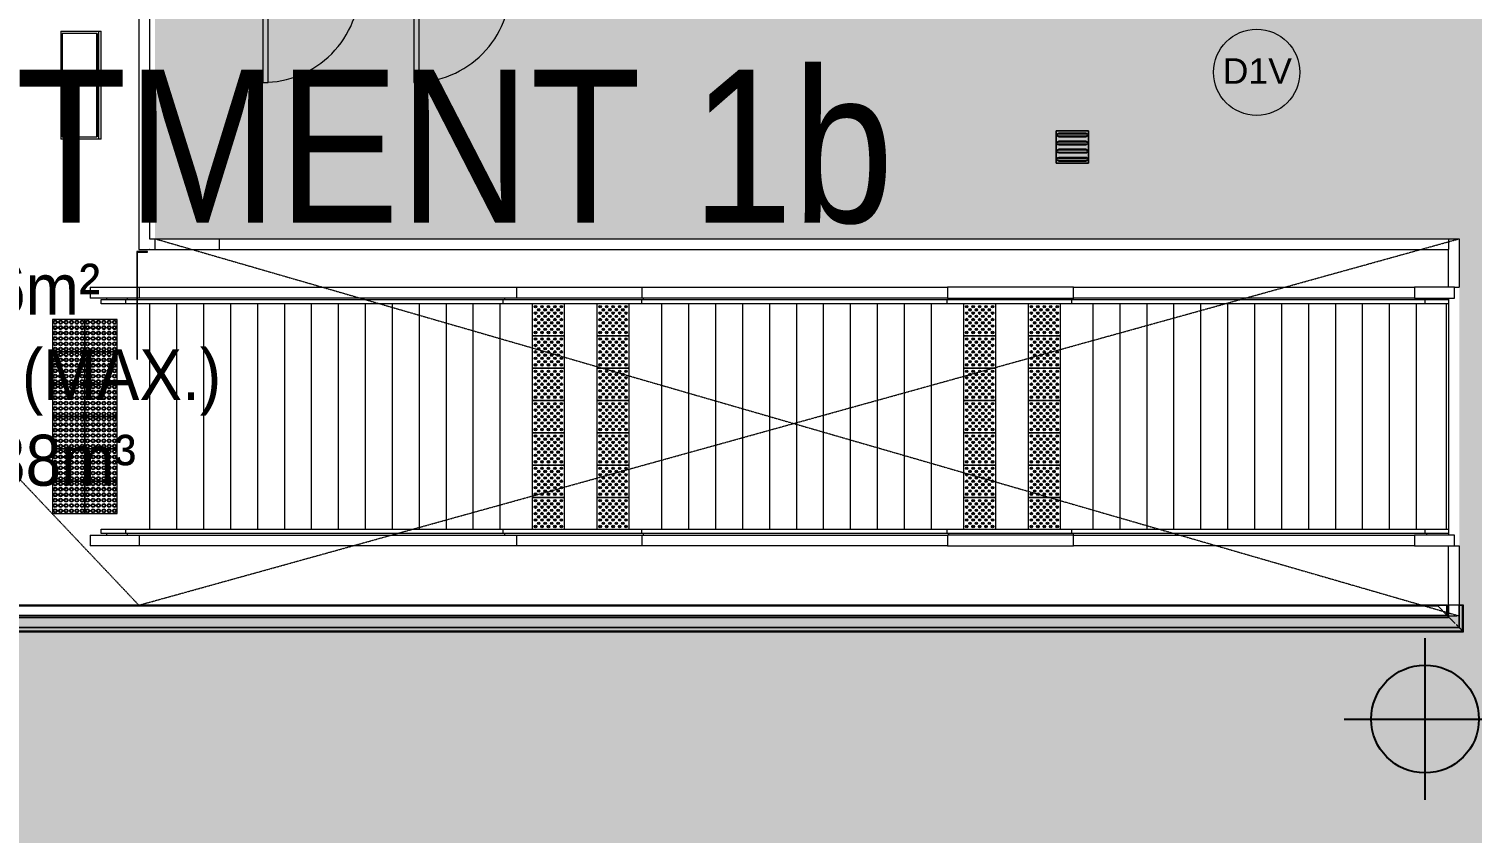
# Model space of a CAD drawing. Header units: millimetres. Extents: x 15878 to 679837, y -72324 to 391440.
# Drawn here: x 62119 to 75508, y 31742 to 39205 of the extents above; entities that cross this region are included whole.
import ezdxf

# ---------------------------------------------------------------- set-up
doc = ezdxf.new("R2010")
doc.units = ezdxf.units.MM
doc.linetypes.add('Hidden', pattern=[7.14375, 4.7625, -2.38125])
for name, color, linetype, lineweight in [('A-ANNO-NOTE', 131, 'Continuous', 25), ('A-DETL', 90, 'Continuous', 5), ('A-DETL-GENF', 92, 'Continuous', 5), ('A-DETL-THIN', 151, 'Continuous', 5), ('A-DOOR', 31, 'Continuous', 5), ('A-DOOR-FRAM', 31, 'Continuous', 5), ('A-FLOR', 192, 'Continuous', 5), ('A-FLOR-HRAL', 11, 'Continuous', 5), ('A-GENM', 13, 'Continuous', 5), ('A-WALL', 113, 'Continuous', 5), ('G-ANNO-TEXT', 231, 'Continuous', 5)]:
    doc.layers.add(name, color=color, linetype=linetype, lineweight=lineweight)
doc.styles.add('Swis721 BT', font='swiss.ttf', dxfattribs={"width": 0.9, "height": 473.035439})
doc.styles.add('Swis721 BT_1', font='swiss.ttf', dxfattribs={"width": 0.85, "height": 1419.106317})
doc.styles.add('Swis721 BT_2', font='swiss.ttf', dxfattribs={"height": 236.51772})

# ---------------------------------------------------------------- blocks, each defined once
blk = doc.blocks.new('DLN-Single Door__X01_ - _M02_ 900 x 2450 _WH_-16935539-1_F')
at = {"layer": 'A-DOOR', "color": 253}
for p, q in [((-460, 80), (-490, 80)), ((-490, 80), (-490, 50)), ((-490, 50), (-460, 50)), ((-460, 50), (-460, 80)), ((490, 80), (460, 80)), ((460, 80), (460, 50)), ((460, 50), (490, 50)), ((490, 50), (490, 80)), ((-460, -50), (-490, -50)), ((-490, -50), (-490, -80)), ((-490, -80), (-460, -80)), ((-460, -80), (-460, -50)), ((-400, -50), (-450, -50)), ((-450, -50), (-450, -950)), ((-400, -950), (-400, -50)), ((490, -50), (460, -50)), ((460, -50), (460, -80)), ((460, -80), (490, -80)), ((490, -68), (490, -50)), ((490, -80), (490, -74)), ((-450, -950), (-400, -950))]:
    blk.add_line(p, q, dxfattribs=at)
blk.add_arc((-450, -50), 900, 270, 0.5, dxfattribs=at)
at = {"layer": 'A-DOOR-FRAM', "color": 253}
for p, q in [((-425, 50), (-475, 50)), ((-475, 50), (-475, -50)), ((-450, -50), (-450, 0)), ((-450, 0), (-425, 0)), ((-425, 0), (-425, 50)), ((425, 50), (425, 0)), ((475, 50), (425, 50)), ((475, -50), (475, 50)), ((-475, -50), (-450, -50)), ((425, 0), (450, 0)), ((450, 0), (450, -50)), ((450, -50), (475, -50))]:
    blk.add_line(p, q, dxfattribs=at)
blk = doc.blocks.new('DLN_Braille Map - DLN_Braille Map-4600739-1_F')
at = {"layer": 'A-GENM', "color": 253}
for p, q in [((-500, -266), (-500, 87)), ((500, 87), (-500, 87)), ((480, 73), (-480, 73)), ((-480, 73), (-480, -249)), ((480, -249), (480, 73)), ((500, 87), (500, -266)), ((-500, -287), (-500, -266)), ((-500, -266), (500, -266)), ((-480, -249), (480, -249)), ((-480, -250), (-480, -249)), ((480, -250), (-480, -250)), ((480, -250), (480, -249)), ((500, -266), (500, -287)), ((-500, -287), (500, -287))]:
    blk.add_line(p, q, dxfattribs=at)
blk = doc.blocks.new('DLN_G_F STAIR RAILING - DLN_G_F STAIR RAILING-12831828-1_F')
at = {"layer": 'A-GENM'}
for p, q in [((-50, 10730), (-50, 10361)), ((50, 10730), (-50, 10730)), ((50, 10361), (50, 10730)), ((-105, 10675), (-65, 10675)), ((-105, 10458), (-105, 10675)), ((-65, 10675), (-50, 10675)), ((-65, 10675), (-65, 10458)), ((-105, 7180), (-105, 10458)), ((-65, 10458), (-105, 10458)), ((-50, 10473), (-65, 10473)), ((-65, 10458), (-65, 7180)), ((-50, 10361), (50, 10361)), ((-50, 7195), (-50, 10361)), ((50, 10361), (50, 7195)), ((-105, 6024), (-105, 7180)), ((-65, 7180), (-105, 7180)), ((-50, 7196), (-65, 7196)), ((-65, 7180), (-65, 6024)), ((-50, 7195), (-50, 6029)), ((50, 7195), (-50, 7195)), ((50, 6029), (50, 7195)), ((-50, 6040), (-65, 6040)), ((-50, 6029), (50, 6029)), ((-50, 3195), (-50, 6029)), ((50, 6029), (50, 3195)), ((-105, 3191), (-105, 6024)), ((-65, 6024), (-105, 6024)), ((-65, 6024), (-65, 3191)), ((-105, 1905), (-105, 3191)), ((-65, 3191), (-105, 3191)), ((-50, 3206), (-65, 3206)), ((-65, 3191), (-65, 1905)), ((-50, 2029), (-50, 3195)), ((50, 3195), (-50, 3195)), ((50, 3195), (50, 2029)), ((-50, 2029), (50, 2029)), ((-50, -1471), (-50, 2029)), ((50, 2029), (50, -1471)), ((-105, -1594), (-105, 1905)), ((-65, 1905), (-105, 1905)), ((-50, 1921), (-65, 1921)), ((-65, 1905), (-65, -1594)), ((-50, -1471), (50, -1471)), ((-50, -1925), (-50, -1471)), ((50, -1471), (50, -1925)), ((-105, -1825), (-105, -1594)), ((-65, -1594), (-105, -1594)), ((-50, -1579), (-65, -1579)), ((-65, -1594), (-65, -1825)), ((-65, -1825), (-105, -1825)), ((-50, -1770), (-65, -1770)), ((-50, -1925), (50, -1925))]:
    blk.add_line(p, q, dxfattribs=at)
blk = doc.blocks.new('DLN_G_F STAIR RAILING - DLN_G_F STAIR RAILING-14971087-1_F')
at = {"layer": 'A-GENM'}
for p, q in [((50, 1925), (-50, 1925)), ((-50, 1493), (-50, 1925)), ((50, 1925), (50, 1493)), ((-105, 1594), (-105, 1825)), ((-105, 1825), (-65, 1825)), ((-65, 1825), (-65, 1594)), ((-65, 1770), (-50, 1770)), ((-105, 1493), (-105, 1594)), ((-105, 1594), (-65, 1594)), ((-105, -1905), (-105, 1487)), ((-65, 1594), (-65, 1493)), ((-65, 1579), (-50, 1579)), ((-65, 1487), (-65, -1905)), ((-50, 1471), (-50, 1487)), ((50, 1487), (50, 1471)), ((50, 1471), (-50, 1471)), ((-50, -2029), (-50, 1471)), ((50, 1471), (50, -2029)), ((-105, -3191), (-105, -1905)), ((-105, -1905), (-65, -1905)), ((-65, -1905), (-65, -3191)), ((-65, -1921), (-50, -1921)), ((50, -2029), (-50, -2029)), ((-50, -3195), (-50, -2029)), ((50, -2029), (50, -3195)), ((-105, -6024), (-105, -3191)), ((-105, -3191), (-65, -3191)), ((-65, -3191), (-65, -6024)), ((-65, -3206), (-50, -3206)), ((-50, -3195), (50, -3195)), ((-50, -6029), (-50, -3195)), ((50, -3195), (50, -6029)), ((-105, -7180), (-105, -6024)), ((-105, -6024), (-65, -6024)), ((-65, -6024), (-65, -7180)), ((-65, -6040), (-50, -6040)), ((50, -6029), (-50, -6029)), ((-50, -6029), (-50, -7195)), ((50, -7195), (50, -6029)), ((-105, -10458), (-105, -7180)), ((-105, -7180), (-65, -7180)), ((-65, -7180), (-65, -10458)), ((-65, -7196), (-50, -7196)), ((-50, -7195), (50, -7195)), ((-50, -10361), (-50, -7195)), ((50, -7195), (50, -10361)), ((50, -10361), (-50, -10361)), ((-50, -10361), (-50, -10730)), ((50, -10730), (50, -10361)), ((-105, -10675), (-105, -10458)), ((-105, -10458), (-65, -10458)), ((-65, -10458), (-65, -10675)), ((-65, -10473), (-50, -10473)), ((-65, -10675), (-105, -10675)), ((-50, -10675), (-65, -10675)), ((-50, -10730), (50, -10730))]:
    blk.add_line(p, q, dxfattribs=at)
blk = doc.blocks.new('DLN_Tactile - Hazard warning Tiles-3867762-1_F')
at = {"layer": 'A-GENM'}
for p, q in [((150, 150), (-150, 150)), ((-150, 150), (-150, -150)), ((150, -150), (150, 150)), ((-150, -150), (150, -150))]:
    blk.add_line(p, q, dxfattribs=at)
for centre, radius in [((-125, 125), 17.5), ((-125, 125), 12.5), ((-75, 125), 17.5), ((-75, 125), 12.5), ((-25, 125), 17.5), ((-25, 125), 12.5), ((25, 125), 17.5), ((25, 125), 12.5), ((75, 125), 17.5), ((75, 125), 12.5), ((125, 125), 17.5), ((125, 125), 12.5), ((-125, 75), 17.5), ((-125, 25), 17.5), ((-125, 75), 12.5), ((-125, 25), 12.5), ((-75, 75), 17.5), ((-75, 25), 17.5), ((-75, 75), 12.5), ((-75, 25), 12.5), ((-25, 75), 17.5), ((-25, 25), 17.5), ((-25, 75), 12.5), ((-25, 25), 12.5), ((25, 75), 17.5), ((25, 25), 17.5), ((25, 75), 12.5), ((25, 25), 12.5), ((75, 75), 17.5), ((75, 25), 17.5), ((75, 75), 12.5), ((75, 25), 12.5), ((125, 75), 17.5), ((125, 25), 17.5), ((125, 75), 12.5), ((125, 25), 12.5), ((-125, -25), 17.5), ((-125, -75), 17.5), ((-125, -125), 17.5), ((-125, -25), 12.5), ((-125, -75), 12.5), ((-125, -125), 12.5), ((-75, -25), 17.5), ((-75, -75), 17.5), ((-75, -125), 17.5), ((-75, -25), 12.5), ((-75, -75), 12.5), ((-75, -125), 12.5), ((-25, -25), 17.5), ((-25, -75), 17.5), ((-25, -125), 17.5), ((-25, -25), 12.5), ((-25, -75), 12.5), ((-25, -125), 12.5), ((25, -25), 17.5), ((25, -75), 17.5), ((25, -125), 17.5), ((25, -25), 12.5), ((25, -75), 12.5), ((25, -125), 12.5), ((75, -25), 17.5), ((75, -75), 17.5), ((75, -125), 17.5), ((75, -25), 12.5), ((75, -75), 12.5), ((75, -125), 12.5), ((125, -25), 17.5), ((125, -75), 17.5), ((125, -125), 17.5), ((125, -25), 12.5), ((125, -75), 12.5), ((125, -125), 12.5)]:
    blk.add_circle(centre, radius, dxfattribs=at)
blk = doc.blocks.new('DLN_Tactile - Positional Tiles-V161-1_F')
at = {"layer": 'A-GENM'}
for p, q in [((-150, 145), (-150, -150)), ((150, -150), (150, 145)), ((-150, -150), (150, -150))]:
    blk.add_line(p, q, dxfattribs=at)
for centre, radius in [((-120, 120), 11.5), ((-120, 60), 11.5), ((-120, 0), 11.5), ((-120, 120), 6), ((-120, 60), 6), ((-120, 0), 6), ((-90, 90), 11.5), ((-90, 30), 11.5), ((-90, 90), 6), ((-90, 30), 6), ((-60, 120), 11.5), ((-60, 60), 11.5), ((-60, 0), 11.5), ((-60, 120), 6), ((-60, 60), 6), ((-60, 0), 6), ((-30, 90), 11.5), ((-30, 30), 11.5), ((-30, 90), 6), ((-30, 30), 6), ((0, 120), 11.5), ((0, 60), 11.5), ((0, 0), 11.5), ((0, 120), 6), ((0, 60), 6), ((0, 0), 6), ((30, 90), 11.5), ((30, 30), 11.5), ((30, 90), 6), ((30, 30), 6), ((60, 120), 11.5), ((60, 60), 11.5), ((60, 0), 11.5), ((60, 120), 6), ((60, 60), 6), ((60, 0), 6), ((90, 90), 11.5), ((90, 30), 11.5), ((90, 90), 6), ((90, 30), 6), ((120, 120), 11.5), ((120, 60), 11.5), ((120, 0), 11.5), ((120, 120), 6), ((120, 60), 6), ((120, 0), 6), ((-120, -60), 11.5), ((-120, -120), 11.5), ((-120, -60), 6), ((-120, -120), 6), ((-90, -30), 11.5), ((-90, -90), 11.5), ((-90, -30), 6), ((-90, -90), 6), ((-60, -60), 11.5), ((-60, -120), 11.5), ((-60, -60), 6), ((-60, -120), 6), ((-30, -30), 11.5), ((-30, -90), 11.5), ((-30, -30), 6), ((-30, -90), 6), ((0, -60), 11.5), ((0, -120), 11.5), ((0, -60), 6), ((0, -120), 6), ((30, -30), 11.5), ((30, -90), 11.5), ((30, -30), 6), ((30, -90), 6), ((60, -60), 11.5), ((60, -120), 11.5), ((60, -60), 6), ((60, -120), 6), ((90, -30), 11.5), ((90, -90), 11.5), ((90, -30), 6), ((90, -90), 6), ((120, -60), 11.5), ((120, -120), 11.5), ((120, -60), 6), ((120, -120), 6)]:
    blk.add_circle(centre, radius, dxfattribs=at)
blk = doc.blocks.new('DLN_Tactile - Positional Tiles-3867764-1_F')
at = {"layer": 'A-GENM'}
for p, q in [((150, 150), (-150, 150)), ((-150, 150), (-150, -150)), ((150, -150), (150, 150)), ((-150, -150), (150, -150))]:
    blk.add_line(p, q, dxfattribs=at)
for centre, radius in [((-120, 120), 11.5), ((-120, 60), 11.5), ((-120, 0), 11.5), ((-120, 120), 6), ((-120, 60), 6), ((-120, 0), 6), ((-90, 90), 11.5), ((-90, 30), 11.5), ((-90, 90), 6), ((-90, 30), 6), ((-60, 120), 11.5), ((-60, 60), 11.5), ((-60, 0), 11.5), ((-60, 120), 6), ((-60, 60), 6), ((-60, 0), 6), ((-30, 90), 11.5), ((-30, 30), 11.5), ((-30, 90), 6), ((-30, 30), 6), ((0, 120), 11.5), ((0, 60), 11.5), ((0, 0), 11.5), ((0, 120), 6), ((0, 60), 6), ((0, 0), 6), ((30, 90), 11.5), ((30, 30), 11.5), ((30, 90), 6), ((30, 30), 6), ((60, 120), 11.5), ((60, 60), 11.5), ((60, 0), 11.5), ((60, 120), 6), ((60, 60), 6), ((60, 0), 6), ((90, 90), 11.5), ((90, 30), 11.5), ((90, 90), 6), ((90, 30), 6), ((120, 120), 11.5), ((120, 60), 11.5), ((120, 0), 11.5), ((120, 120), 6), ((120, 60), 6), ((120, 0), 6), ((-120, -60), 11.5), ((-120, -120), 11.5), ((-120, -60), 6), ((-120, -120), 6), ((-90, -30), 11.5), ((-90, -90), 11.5), ((-90, -30), 6), ((-90, -90), 6), ((-60, -60), 11.5), ((-60, -120), 11.5), ((-60, -60), 6), ((-60, -120), 6), ((-30, -30), 11.5), ((-30, -90), 11.5), ((-30, -30), 6), ((-30, -90), 6), ((0, -60), 11.5), ((0, -120), 11.5), ((0, -60), 6), ((0, -120), 6), ((30, -30), 11.5), ((30, -90), 11.5), ((30, -30), 6), ((30, -90), 6), ((60, -60), 11.5), ((60, -120), 11.5), ((60, -60), 6), ((60, -120), 6), ((90, -30), 11.5), ((90, -90), 11.5), ((90, -30), 6), ((90, -90), 6), ((120, -60), 11.5), ((120, -120), 11.5), ((120, -60), 6), ((120, -120), 6)]:
    blk.add_circle(centre, radius, dxfattribs=at)
blk = doc.blocks.new('DLN_Tactile - Positional Tiles-V162-1_F')
at = {"layer": 'A-GENM'}
for p, q in [((150, 150), (-150, 150)), ((-150, 150), (-150, -145)), ((150, -145), (150, 150))]:
    blk.add_line(p, q, dxfattribs=at)
for centre, radius in [((-120, 120), 11.5), ((-120, 60), 11.5), ((-120, 0), 11.5), ((-120, 120), 6), ((-120, 60), 6), ((-120, 0), 6), ((-90, 90), 11.5), ((-90, 30), 11.5), ((-90, 90), 6), ((-90, 30), 6), ((-60, 120), 11.5), ((-60, 60), 11.5), ((-60, 0), 11.5), ((-60, 120), 6), ((-60, 60), 6), ((-60, 0), 6), ((-30, 90), 11.5), ((-30, 30), 11.5), ((-30, 90), 6), ((-30, 30), 6), ((0, 120), 11.5), ((0, 60), 11.5), ((0, 0), 11.5), ((0, 120), 6), ((0, 60), 6), ((0, 0), 6), ((30, 90), 11.5), ((30, 30), 11.5), ((30, 90), 6), ((30, 30), 6), ((60, 120), 11.5), ((60, 60), 11.5), ((60, 0), 11.5), ((60, 120), 6), ((60, 60), 6), ((60, 0), 6), ((90, 90), 11.5), ((90, 30), 11.5), ((90, 90), 6), ((90, 30), 6), ((120, 120), 11.5), ((120, 60), 11.5), ((120, 0), 11.5), ((120, 120), 6), ((120, 60), 6), ((120, 0), 6), ((-120, -60), 11.5), ((-120, -120), 11.5), ((-120, -60), 6), ((-120, -120), 6), ((-90, -30), 11.5), ((-90, -90), 11.5), ((-90, -30), 6), ((-90, -90), 6), ((-60, -60), 11.5), ((-60, -120), 11.5), ((-60, -60), 6), ((-60, -120), 6), ((-30, -30), 11.5), ((-30, -90), 11.5), ((-30, -30), 6), ((-30, -90), 6), ((0, -60), 11.5), ((0, -120), 11.5), ((0, -60), 6), ((0, -120), 6), ((30, -30), 11.5), ((30, -90), 11.5), ((30, -30), 6), ((30, -90), 6), ((60, -60), 11.5), ((60, -120), 11.5), ((60, -60), 6), ((60, -120), 6), ((90, -30), 11.5), ((90, -90), 11.5), ((90, -30), 6), ((90, -90), 6), ((120, -60), 11.5), ((120, -120), 11.5), ((120, -60), 6), ((120, -120), 6)]:
    blk.add_circle(centre, radius, dxfattribs=at)
blk = doc.blocks.new('Signage - Function Room - Type 1-17192455-1_F')
at = {"layer": 'A-GENM'}
for p, q in [((225, -9), (125, -9)), ((125, -9), (125, -1009)), ((131, -1009), (131, -15)), ((131, -15), (225, -15)), ((225, -15), (225, -9)), ((125, -1009), (131, -1009))]:
    blk.add_line(p, q, dxfattribs=at)
blk = doc.blocks.new('DLN_Tactile - Directional Tiles-V395-1_F')
at = {"layer": 'A-GENM', "color": 253}
for p, q in [((150, 150), (-150, 150)), ((-150, 150), (-150, -150)), ((-150, -150), (-150, 150)), ((-150, 150), (150, 150)), ((150, -150), (150, 150)), ((150, 150), (150, -150)), ((-129.5, 125.5), (-129.5, -125.5)), ((-123.5, -125.5), (-123.5, 125.5)), ((-101.5, 125.5), (-101.5, -125.5)), ((-95.5, -125.5), (-95.5, 125.5)), ((-54.5, 125.5), (-54.5, -125.5)), ((-48.5, -125.5), (-48.5, 125.5)), ((-26.5, 125.5), (-26.5, -125.5)), ((-20.5, -125.5), (-20.5, 125.5)), ((20.5, 125.5), (20.5, -125.5)), ((26.5, -125.5), (26.5, 125.5)), ((48.5, 125.5), (48.5, -125.5)), ((54.5, -125.5), (54.5, 125.5)), ((95.5, 125.5), (95.5, -125.5)), ((101.5, -125.5), (101.5, 125.5)), ((123.5, 125.5), (123.5, -125.5)), ((129.5, -125.5), (129.5, 125.5)), ((-150, -150), (150, -150)), ((150, -150), (-150, -150))]:
    blk.add_line(p, q, dxfattribs=at)
for centre, radius, start, end in [((-112.5, 125.5), 17, 360, 180), ((-112.5, 125.5), 11, 360, 180), ((-37.5, 125.5), 17, 360, 180), ((-37.5, 125.5), 11, 360, 180), ((37.5, 125.5), 17, 360, 180), ((37.5, 125.5), 11, 360, 180), ((112.5, 125.5), 17, 360, 180), ((112.5, 125.5), 11, 360, 180), ((-112.5, -125.5), 17, 180, 360), ((-112.5, -125.5), 11, 180, 360), ((-37.5, -125.5), 17, 180, 360), ((-37.5, -125.5), 11, 180, 360), ((37.5, -125.5), 17, 180, 360), ((37.5, -125.5), 11, 180, 360), ((112.5, -125.5), 17, 180, 360), ((112.5, -125.5), 11, 180, 360)]:
    blk.add_arc(centre, radius, start, end, dxfattribs=at)
blk = doc.blocks.new('Railings 7 - Railings 7-18739482-1_F')
at = {"layer": 'A-FLOR-HRAL', "color": 253}
for p, q in [((75192, 33847), (52879, 33847)), ((52879, 33766), (75273, 33766)), ((75280, 33758), (52879, 33758)), ((75273, 33857), (75192, 33857)), ((75192, 33857), (75273, 33857)), ((75192, 33847), (75192, 33857)), ((75273, 33766), (75192, 33847)), ((75273, 33857), (75280, 33857)), ((75273, 33766), (75273, 33857)), ((75389, 33857), (75280, 33857)), ((75280, 33857), (75280, 33758)), ((75308, 33857), (75280, 33857)), ((75281, 33757), (75308, 33731)), ((75351, 33857), (75308, 33857)), ((75365, 33857), (75351, 33857)), ((75389, 33857), (75377, 33857)), ((75420, 33857), (75389, 33857)), ((75389, 33857), (75389, 33649)), ((75389, 33649), (75389, 33857)), ((75396, 33857), (75389, 33857)), ((75389, 33857), (75396, 33857)), ((75402, 33857), (75389, 33857)), ((75389, 33857), (75389, 33857)), ((75396, 33857), (75407, 33857)), ((75407, 33857), (75402, 33857)), ((75407, 33857), (75411, 33857)), ((75411, 33857), (75407, 33857)), ((75411, 33857), (75414, 33857)), ((75414, 33857), (75411, 33857)), ((75420, 33619), (75420, 33857)), ((75420, 33857), (75428, 33857)), ((75426, 33857), (75422, 33857)), ((75428, 33857), (75426, 33857)), ((75428, 33610), (75428, 33857)), ((75389, 33649), (52879, 33649)), ((52879, 33649), (75389, 33649)), ((52879, 33619), (75420, 33619)), ((52879, 33610), (75428, 33610))]:
    blk.add_line(p, q, dxfattribs=at)
for points in [[(75280, 33758), (75279, 33760), (75276, 33763), (75274, 33765), (75273, 33766)], [(75308, 33731), (75310, 33728), (75313, 33726), (75316, 33723)], [(75338, 33700), (75343, 33696), (75347, 33692), (75351, 33687)], [(75364, 33675), (75364, 33675), (75364, 33674), (75365, 33674)], [(75365, 33674), (75365, 33673), (75366, 33673), (75367, 33672), (75368, 33671)], [(75372, 33667), (75372, 33666), (75374, 33665), (75376, 33663), (75377, 33662)], [(75389, 33649), (75387, 33652), (75385, 33654), (75383, 33656)], [(75383, 33656), (75385, 33654), (75387, 33652), (75389, 33649)], [(75389, 33649), (75391, 33647), (75394, 33645), (75396, 33643)], [(75408, 33631), (75409, 33629), (75412, 33627), (75415, 33624), (75416, 33623)], [(75428, 33610), (75429, 33610), (75428, 33610), (75425, 33613), (75422, 33617), (75420, 33619)], [(75422, 33617), (75423, 33616), (75425, 33614), (75426, 33613), (75426, 33612)], [(75426, 33612), (75427, 33611), (75428, 33611), (75428, 33610)]]:
    blk.add_open_spline(points, degree=3, dxfattribs=at)
for points, knots in [([(75316, 33723), (75318, 33721), (75320, 33719), (75324, 33715), (75327, 33711), (75332, 33707), (75336, 33702), (75338, 33700)], [-0.75, -0.75, -0.75, -0.75, -0.625, -0.5625, -0.5, -0.375, -0.25, -0.25, -0.25, -0.25]), ([(75368, 33671), (75367, 33672), (75366, 33673), (75365, 33674), (75364, 33675), (75364, 33675)], [0.3333333, 0.3333333, 0.3333333, 0.3333333, 0.375, 0.4166667, 0.5, 0.5, 0.5, 0.5]), ([(75377, 33662), (75376, 33663), (75375, 33663), (75374, 33665), (75372, 33667), (75370, 33668), (75369, 33670), (75368, 33671), (75368, 33671)], [0.1666667, 0.1666667, 0.1666667, 0.1666667, 0.1875, 0.2083333, 0.25, 0.2708333, 0.2916667, 0.3333333, 0.3333333, 0.3333333, 0.3333333]), ([(75368, 33671), (75368, 33671), (75369, 33670), (75370, 33668), (75371, 33668), (75372, 33667)], [0.66666667, 0.66666667, 0.66666667, 0.66666667, 0.70833333, 0.72916667, 0.75, 0.75, 0.75, 0.75]), ([(75414, 33625), (75414, 33625), (75415, 33624), (75414, 33625), (75413, 33626), (75411, 33628), (75410, 33629), (75408, 33631), (75407, 33632), (75405, 33634), (75402, 33636), (75400, 33638), (75398, 33640), (75395, 33644), (75391, 33647), (75389, 33649)], [0.4166667, 0.4166667, 0.4166667, 0.4166667, 0.5, 0.5833333, 0.625, 0.6666667, 0.7083333, 0.7291667, 0.75, 0.7916667, 0.8333333, 0.8541667, 0.875, 0.9166667, 1, 1, 1, 1]), ([(75389, 33649), (75391, 33647), (75395, 33644), (75399, 33640), (75401, 33637), (75403, 33636), (75405, 33634), (75406, 33632), (75407, 33632)], [0, 0, 0, 0, 0.0833333, 0.125, 0.1666667, 0.1875, 0.2083333, 0.25, 0.25, 0.25, 0.25]), ([(75407, 33632), (75407, 33631), (75408, 33631), (75410, 33629), (75411, 33628), (75413, 33626), (75413, 33625), (75414, 33625)], [0.25, 0.25, 0.25, 0.25, 0.2708333, 0.2916667, 0.3333333, 0.375, 0.4166667, 0.4166667, 0.4166667, 0.4166667])]:
    blk.add_open_spline(points, degree=3, knots=knots, dxfattribs=at)
blk = doc.blocks.new('DLN_Slab Level Mark - SSL-2mm_Type 2-2670448-1_F')
at = {"layer": 'A-ANNO-NOTE'}
for p, q in [((0, 1.5), (0, -1.5)), ((-1.5, 0), (1.5, 0))]:
    blk.add_line(p, q, dxfattribs=at)
blk.add_circle((0, 0), 1, dxfattribs=at)

msp = doc.modelspace()

# ---------------------------------------------------------------- hatches: boundary and pattern name
at = {"layer": 'A-DETL-GENF', "transparency": 33554585}
msp.add_hatch(color=253, dxfattribs=at).paths.add_polyline_path([(78839.3, 7707.5), (78839.3, 15874.2), (88639.3, 15874.2), (88639.3, 23590.5), (86708.4, 23590.5), (86708.4, 23740.5), (88536.2, 31007.5), (88039.3, 31007.5), (88039.3, 31457.5), (82864.3, 31457.5), (82864.3, 34107.5), (87689.3, 34107.5), (87689.3, 39607.5), (85289.3, 39607.5), (85289.3, 40057.5), (83089.3, 40057.5), (83089.3, 39607.5), (74619.3, 39607.5), (74619.3, 40057.5), (72419.3, 40057.5), (72419.3, 39607.5), (71539.3, 39607.5), (71539.3, 52007.5), (63889.3, 52007.5), (63889.3, 51407.5), (63289.3, 51407.5), (63289.3, 37257.5), (75389.3, 37257.5), (75389.3, 33757.5), (52639.3, 33757.5), (52639.3, 31607.5), (76689.3, 31607.5), (76689.3, 29767.5), (75489.3, 29767.5), (75489.3, 27367.5), (76689.3, 27367.5), (76689.3, 21440.5), (78464.3, 21440.5), (78464.3, 18024.2), (76689.3, 18024.2), (76689.3, 12097.5), (75489.3, 12097.5), (75489.3, 9697.5), (76689.3, 9697.5), (76689.3, 7707.5), (78457.2, 7707.5)], flags=0)

# ---------------------------------------------------------------- linework, layer by layer
at = {"layer": 'A-DETL', "linetype": 'Hidden', "lineweight": 20}
for p, q in [((52639.3, 44957.5), (63139.3, 33857.5)), ((63139.3, 33857.5), (75389.3, 37257.5)), ((63289.3, 37257.5), (75389.3, 33757.5))]:
    msp.add_line(p, q, dxfattribs=at)
at = {"layer": 'A-DETL-THIN'}
msp.add_circle((73509.6, 38802), 400, dxfattribs=at)
at = {"layer": 'A-FLOR'}
for p, q in [((63239.3, 37257.5), (75289.3, 37257.5)), ((63289.3, 37257.1), (63289.3, 37157.5)), ((63889.3, 37157.5), (63889.3, 37252.1)), ((75289.3, 37257.5), (75289.3, 37157.5)), ((63139.3, 37157.5), (63235.2, 37157.5)), ((63239.3, 37157.5), (75289.3, 37157.5)), ((63289.3, 37157.5), (75289.3, 37157.5)), ((63239.3, 36652.5), (63239.3, 34562.5)), ((63489.3, 36652.5), (63489.3, 34562.5)), ((63739.3, 36652.5), (63739.3, 34562.5)), ((63989.3, 36652.5), (63989.3, 34562.5)), ((64239.3, 36652.5), (64239.3, 34562.5)), ((64489.3, 36652.5), (64489.3, 34562.5)), ((64739.3, 36652.5), (64739.3, 34562.5)), ((64989.3, 36652.5), (64989.3, 34562.5)), ((65239.3, 36652.5), (65239.3, 34562.5)), ((65489.3, 36652.5), (65489.3, 34562.5)), ((65739.3, 36652.5), (65739.3, 34562.5)), ((65989.3, 36652.5), (65989.3, 34562.5)), ((66239.3, 36652.5), (66239.3, 34562.5)), ((66489.3, 36652.5), (66489.3, 34562.5)), ((67989.3, 36652.5), (67989.3, 34562.5)), ((68239.3, 36652.5), (68239.3, 34562.5)), ((68489.3, 36652.5), (68489.3, 34562.5)), ((68739.3, 36652.5), (68739.3, 34562.5)), ((68989.3, 36652.5), (68989.3, 34562.5)), ((69239.3, 36652.5), (69239.3, 34562.5)), ((69489.3, 36652.5), (69489.3, 34562.5)), ((69739.3, 36652.5), (69739.3, 34562.5)), ((69989.3, 36652.5), (69989.3, 34562.5)), ((70239.3, 36652.5), (70239.3, 34562.5)), ((70489.3, 36652.5), (70489.3, 34562.5)), ((71989.3, 36652.5), (71989.3, 34562.5)), ((72239.3, 36652.5), (72239.3, 34562.5)), ((72489.3, 36652.5), (72489.3, 34562.5)), ((72739.3, 36652.5), (72739.3, 34562.5)), ((72989.3, 36652.5), (72989.3, 34562.5)), ((73239.3, 36652.5), (73239.3, 34562.5)), ((73489.3, 36652.5), (73489.3, 34562.5)), ((73739.3, 36652.5), (73739.3, 34562.5)), ((73989.3, 36652.5), (73989.3, 34562.5)), ((74239.3, 36652.5), (74239.3, 34562.5)), ((74489.3, 36652.5), (74489.3, 34562.5)), ((74739.3, 36652.5), (74739.3, 34562.5)), ((74989.3, 36652.5), (74989.3, 34562.5)), ((75269.3, 34562.5), (75269.3, 36652.5)), ((75289.3, 36652.5), (75289.3, 34507.5)), ((75272.7, 33857.5), (52789.3, 33857.5)), ((75191.9, 33857.5), (52789.3, 33857.5)), ((75289.3, 33857.5), (75280.3, 33857.5)), ((75289.3, 33857.5), (75289.3, 33739.5)), ((75289.3, 33739.5), (52789.3, 33739.5))]:
    msp.add_line(p, q, dxfattribs=at)
at = {"layer": 'A-WALL', "color": 253}
for p, q in [((63139.3, 39607.5), (63139.3, 37157.5)), ((63239.3, 39607.5), (63239.3, 37257.5)), ((75289.3, 37257.5), (75389.3, 37257.5)), ((75389.3, 37257.5), (75389.3, 36807.5)), ((63239.3, 37157.5), (63235.2, 37157.5)), ((75289.3, 36807.5), (75289.3, 37157.5)), ((75344.3, 36807.5), (75389.3, 36807.5)), ((75289.3, 33857.5), (75289.3, 34407.5)), ((75344.3, 34407.5), (75389.3, 34407.5)), ((75389.3, 34407.5), (75389.3, 33857.5)), ((52789.3, 33857.5), (75191.9, 33857.5)), ((52789.3, 33757.5), (75366.1, 33757.5)), ((75191.9, 33857.5), (75272.7, 33857.5)), ((75289.3, 33857.5), (75280.3, 33857.5)), ((75389.3, 33757.5), (75389.3, 33857.5))]:
    msp.add_line(p, q, dxfattribs=at)

# ---------------------------------------------------------------- block references
at = {"layer": 'A-ANNO-NOTE', "xscale": 500, "yscale": 500, "zscale": 500, "rotation": 89.99999999999993}
msp.add_blockref('DLN_Slab Level Mark - SSL-2mm_Type 2-2670448-1_F', (75071.3, 32801.1), dxfattribs=at)
at = {"layer": 'A-DOOR', "color": 253}
for p in [(64739.3, 39657.5), (66139.3, 39657.5)]:
    msp.add_blockref('DLN-Single Door__X01_ - _M02_ 900 x 2450 _WH_-16935539-1_F', p, dxfattribs=at)
at = {"layer": 'A-FLOR-HRAL', "color": 253}
msp.add_blockref('Railings 7 - Railings 7-18739482-1_F', (0, 0), dxfattribs=at)
at = {"layer": 'A-GENM', "color": 253}
for name, p, rotation in [('DLN_Braille Map - DLN_Braille Map-4600739-1_F', (62502.1, 38682.5), 89.99999999999999), ('DLN_Tactile - Directional Tiles-V395-1_F', (71799.3, 38107.5), 270.0000000000002)]:
    msp.add_blockref(name, p, dxfattribs=dict(at, rotation=rotation))
at = {"layer": 'A-GENM'}
for name, p in [('Signage - Function Room - Type 1-17192455-1_F', (62996.3, 37148.5)), ('DLN_Tactile - Positional Tiles-V161-1_F', (66939.3, 36507.5)), ('DLN_Tactile - Positional Tiles-V161-1_F', (67539.3, 36507.5)), ('DLN_Tactile - Positional Tiles-V161-1_F', (70939.3, 36507.5)), ('DLN_Tactile - Positional Tiles-V161-1_F', (71539.3, 36507.5)), ('DLN_Tactile - Hazard warning Tiles-3867762-1_F', (62489.3, 36357.5)), ('DLN_Tactile - Hazard warning Tiles-3867762-1_F', (62789.3, 36357.5)), ('DLN_Tactile - Positional Tiles-3867764-1_F', (66939.3, 36207.5)), ('DLN_Tactile - Positional Tiles-3867764-1_F', (67539.3, 36207.5)), ('DLN_Tactile - Positional Tiles-3867764-1_F', (70939.3, 36207.5)), ('DLN_Tactile - Positional Tiles-3867764-1_F', (71539.3, 36207.5)), ('DLN_Tactile - Hazard warning Tiles-3867762-1_F', (62489.3, 36057.5)), ('DLN_Tactile - Hazard warning Tiles-3867762-1_F', (62789.3, 36057.5)), ('DLN_Tactile - Positional Tiles-3867764-1_F', (66939.3, 35907.5)), ('DLN_Tactile - Positional Tiles-3867764-1_F', (67539.3, 35907.5)), ('DLN_Tactile - Positional Tiles-3867764-1_F', (70939.3, 35907.5)), ('DLN_Tactile - Positional Tiles-3867764-1_F', (71539.3, 35907.5)), ('DLN_Tactile - Hazard warning Tiles-3867762-1_F', (62489.3, 35757.5)), ('DLN_Tactile - Hazard warning Tiles-3867762-1_F', (62789.3, 35757.5)), ('DLN_Tactile - Positional Tiles-3867764-1_F', (66939.3, 35607.5)), ('DLN_Tactile - Positional Tiles-3867764-1_F', (67539.3, 35607.5)), ('DLN_Tactile - Positional Tiles-3867764-1_F', (70939.3, 35607.5)), ('DLN_Tactile - Positional Tiles-3867764-1_F', (71539.3, 35607.5)), ('DLN_Tactile - Hazard warning Tiles-3867762-1_F', (62489.3, 35457.5)), ('DLN_Tactile - Hazard warning Tiles-3867762-1_F', (62789.3, 35457.5)), ('DLN_Tactile - Positional Tiles-3867764-1_F', (66939.3, 35307.5)), ('DLN_Tactile - Positional Tiles-3867764-1_F', (67539.3, 35307.5)), ('DLN_Tactile - Positional Tiles-3867764-1_F', (70939.3, 35307.5)), ('DLN_Tactile - Positional Tiles-3867764-1_F', (71539.3, 35307.5)), ('DLN_Tactile - Hazard warning Tiles-3867762-1_F', (62489.3, 35157.5)), ('DLN_Tactile - Hazard warning Tiles-3867762-1_F', (62789.3, 35157.5)), ('DLN_Tactile - Positional Tiles-3867764-1_F', (66939.3, 35007.5)), ('DLN_Tactile - Positional Tiles-3867764-1_F', (67539.3, 35007.5)), ('DLN_Tactile - Positional Tiles-3867764-1_F', (70939.3, 35007.5)), ('DLN_Tactile - Positional Tiles-3867764-1_F', (71539.3, 35007.5)), ('DLN_Tactile - Hazard warning Tiles-3867762-1_F', (62489.3, 34857.5)), ('DLN_Tactile - Hazard warning Tiles-3867762-1_F', (62789.3, 34857.5)), ('DLN_Tactile - Positional Tiles-V162-1_F', (66939.3, 34707.5)), ('DLN_Tactile - Positional Tiles-V162-1_F', (67539.3, 34707.5)), ('DLN_Tactile - Positional Tiles-V162-1_F', (70939.3, 34707.5)), ('DLN_Tactile - Positional Tiles-V162-1_F', (71539.3, 34707.5))]:
    msp.add_blockref(name, p, dxfattribs=at)
for name, p, rotation in [('DLN_G_F STAIR RAILING - DLN_G_F STAIR RAILING-14971087-1_F', (64613.9, 36757.5), 89.99999999999966), ('DLN_G_F STAIR RAILING - DLN_G_F STAIR RAILING-12831828-1_F', (64613.9, 34457.5), 270.0000000000002)]:
    msp.add_blockref(name, p, dxfattribs=dict(at, rotation=rotation))

# ---------------------------------------------------------------- texts
at = {"layer": 'G-ANNO-TEXT', "color": 7, "attachment_point": 1, "line_spacing_factor": 1.00667}
for s, insert, char_height, width, style in [('COMPARTMENT 1b', (54602.3, 38825.8), 1419.106, 18162, 'Swis721 BT_1'), ('D1V', (73194.3, 38932.1), 236.52, 738, 'Swis721 BT_2'), ('FLOOR AREA      = 464.056m²\\PFLOOR HEIGHT  = 4.450m (MAX.)\\PVOLUME              = 2812.738m³\\P', (54602.3, 37026.6), 473.035, 11112, 'Swis721 BT')]:
    msp.add_mtext(s, dxfattribs=dict(at, insert=insert, char_height=char_height, width=width, style=style))

doc.saveas('drawing.dxf')
